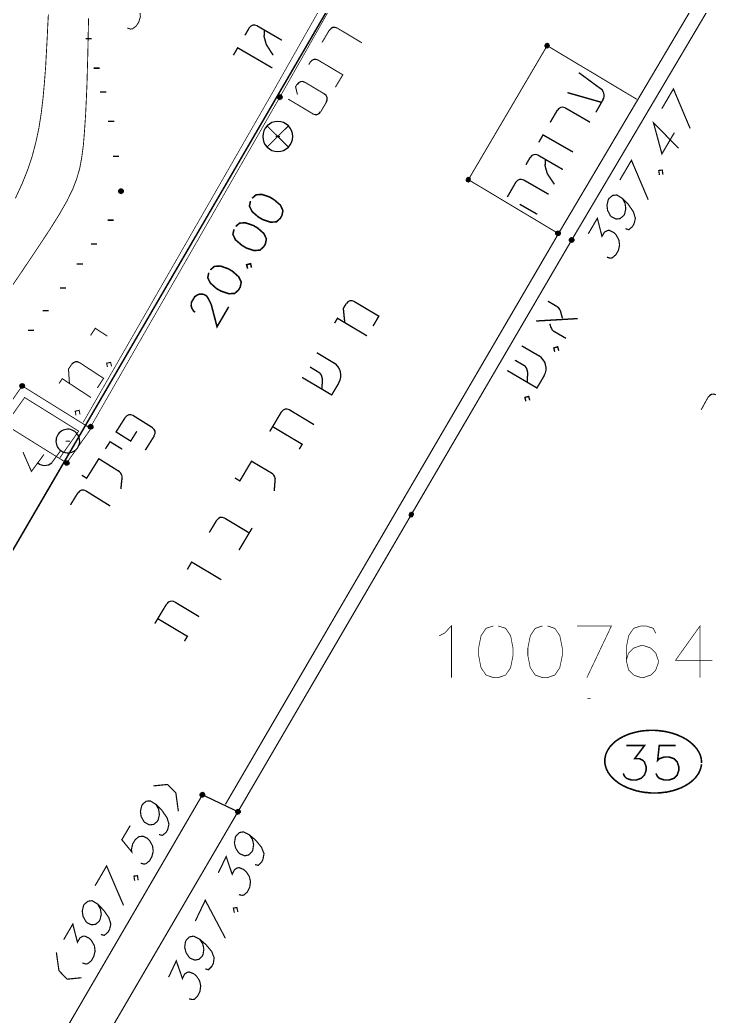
# Model space of a CAD drawing. Extents: x 489 to 720, y 1028 to 1176.
# Drawn here: x 631.64 to 639.71, y 1127.03 to 1138.62 of the extents above; entities that cross this region are included whole.
import ezdxf

# ---------------------------------------------------------------- set-up
doc = ezdxf.new("R2010")
doc.units = 0
doc.header["$MEASUREMENT"] = 0
for name, color, linetype in [('1501-ARUGA', 7, 'Continuous'), ('1501-EVEN-GAN', 7, 'Continuous'), ('1501-EVEN-SOFA', 7, 'Continuous'), ('1501-PILER', 7, 'Continuous'), ('1501-TOPO', 7, 'Continuous'), ('1506', 7, 'Continuous'), ('1507', 7, 'Continuous'), ('1511-DOWN', 7, 'Continuous'), ('2408-EVEN-GAN', 7, 'Continuous'), ('2410-EVEN-SOFA', 7, 'Continuous'), ('4035-PILER', 7, 'Continuous'), ('4609-EZIAMAIM', 7, 'Continuous'), ('4611-GIDRANT', 7, 'Continuous'), ('5250-ARUGA', 7, 'Continuous'), ('M1601', 7, 'Continuous'), ('M1602', 7, 'Continuous')]:
    doc.layers.add(name, color=color, linetype=linetype)

msp = doc.modelspace()

# ---------------------------------------------------------------- hatches: boundary and pattern name
at = {"layer": '1501-ARUGA', "linetype": 'Continuous', "ltscale": 0.045455}
for points in [[(637.743, 1138.337), (637.788, 1138.311), (637.74, 1138.327)], [(637.788, 1138.311), (637.74, 1138.327), (637.782, 1138.303)], [(637.74, 1138.327), (637.782, 1138.303), (637.74, 1138.316)], [(637.782, 1138.303), (637.74, 1138.316), (637.772, 1138.298)], [(637.74, 1138.316), (637.772, 1138.298), (637.744, 1138.307)], [(637.75, 1138.345), (637.792, 1138.32), (637.743, 1138.337)], [(637.792, 1138.32), (637.743, 1138.337), (637.788, 1138.311)], [(637.772, 1138.298), (637.744, 1138.307), (637.762, 1138.297)], [(637.744, 1138.307), (637.762, 1138.297), (637.752, 1138.301)], [(637.759, 1138.349), (637.791, 1138.33), (637.75, 1138.345)], [(637.791, 1138.33), (637.75, 1138.345), (637.792, 1138.32)], [(637.769, 1138.349), (637.786, 1138.339), (637.759, 1138.349)], [(637.786, 1138.339), (637.759, 1138.349), (637.791, 1138.33)], [(637.779, 1138.346), (637.769, 1138.349), (637.786, 1138.339)], [(636.827, 1136.777), (636.872, 1136.751), (636.824, 1136.768)], [(636.872, 1136.751), (636.824, 1136.768), (636.866, 1136.743)], [(636.824, 1136.768), (636.866, 1136.743), (636.824, 1136.757)], [(636.866, 1136.743), (636.824, 1136.757), (636.857, 1136.738)], [(636.824, 1136.757), (636.857, 1136.738), (636.828, 1136.748)], [(636.834, 1136.785), (636.876, 1136.76), (636.827, 1136.777)], [(636.876, 1136.76), (636.827, 1136.777), (636.872, 1136.751)], [(636.857, 1136.738), (636.828, 1136.748), (636.846, 1136.738)], [(636.828, 1136.748), (636.846, 1136.738), (636.836, 1136.741)], [(636.843, 1136.789), (636.875, 1136.771), (636.834, 1136.785)], [(636.875, 1136.771), (636.834, 1136.785), (636.876, 1136.76)], [(636.853, 1136.79), (636.87, 1136.78), (636.843, 1136.789)], [(636.87, 1136.78), (636.843, 1136.789), (636.875, 1136.771)], [(636.863, 1136.787), (636.853, 1136.79), (636.87, 1136.78)], [(637.876, 1136.161), (637.866, 1136.134), (637.885, 1136.165)], [(637.866, 1136.134), (637.885, 1136.165), (637.87, 1136.124)], [(637.869, 1136.154), (637.866, 1136.144), (637.876, 1136.161)], [(637.866, 1136.144), (637.876, 1136.161), (637.866, 1136.134)], [(637.885, 1136.165), (637.87, 1136.124), (637.895, 1136.166)], [(637.87, 1136.124), (637.895, 1136.166), (637.878, 1136.118)], [(637.895, 1136.166), (637.878, 1136.118), (637.905, 1136.163)], [(637.878, 1136.118), (637.905, 1136.163), (637.888, 1136.114)], [(637.905, 1136.163), (637.888, 1136.114), (637.913, 1136.156)], [(637.888, 1136.114), (637.913, 1136.156), (637.899, 1136.114)], [(637.913, 1136.156), (637.899, 1136.114), (637.917, 1136.146)], [(637.899, 1136.114), (637.917, 1136.146), (637.908, 1136.119)], [(637.917, 1136.146), (637.908, 1136.119), (637.918, 1136.136)], [(637.908, 1136.119), (637.918, 1136.136), (637.915, 1136.127)]]:
    msp.add_hatch(color=138, dxfattribs=at).paths.add_polyline_path(points, flags=0)
at = {"layer": '1501-EVEN-GAN', "linetype": 'Continuous', "ltscale": 0.045455}
for points in [[(634.635, 1137.738), (634.68, 1137.712), (634.632, 1137.728)], [(634.68, 1137.712), (634.632, 1137.728), (634.674, 1137.704)], [(634.632, 1137.728), (634.674, 1137.704), (634.633, 1137.718)], [(634.674, 1137.704), (634.633, 1137.718), (634.665, 1137.699)], [(634.633, 1137.718), (634.665, 1137.699), (634.637, 1137.709)], [(634.642, 1137.746), (634.684, 1137.722), (634.635, 1137.738)], [(634.684, 1137.722), (634.635, 1137.738), (634.68, 1137.712)], [(634.665, 1137.699), (634.637, 1137.709), (634.654, 1137.698)], [(634.637, 1137.709), (634.654, 1137.698), (634.645, 1137.702)], [(634.651, 1137.751), (634.684, 1137.732), (634.642, 1137.746)], [(634.684, 1137.732), (634.642, 1137.746), (634.684, 1137.722)], [(634.661, 1137.751), (634.679, 1137.741), (634.651, 1137.751)], [(634.679, 1137.741), (634.651, 1137.751), (634.684, 1137.732)], [(634.671, 1137.748), (634.661, 1137.751), (634.679, 1137.741)], [(632.436, 1133.904), (632.482, 1133.878), (632.433, 1133.894)], [(632.482, 1133.878), (632.433, 1133.894), (632.475, 1133.87)], [(632.433, 1133.894), (632.475, 1133.87), (632.433, 1133.884)], [(632.475, 1133.87), (632.433, 1133.884), (632.466, 1133.865)], [(632.433, 1133.884), (632.466, 1133.865), (632.437, 1133.874)], [(632.443, 1133.912), (632.485, 1133.887), (632.436, 1133.904)], [(632.485, 1133.887), (632.436, 1133.904), (632.482, 1133.878)], [(632.466, 1133.865), (632.437, 1133.874), (632.455, 1133.864)], [(632.437, 1133.874), (632.455, 1133.864), (632.445, 1133.868)], [(632.452, 1133.916), (632.484, 1133.897), (632.443, 1133.912)], [(632.484, 1133.897), (632.443, 1133.912), (632.485, 1133.887)], [(632.462, 1133.916), (632.479, 1133.906), (632.452, 1133.916)], [(632.479, 1133.906), (632.452, 1133.916), (632.484, 1133.897)], [(632.471, 1133.913), (632.462, 1133.916), (632.479, 1133.906)]]:
    msp.add_hatch(color=7, dxfattribs=at).paths.add_polyline_path(points, flags=0)
at = {"layer": '1501-EVEN-SOFA', "linetype": 'Continuous', "ltscale": 0.045455}
for points in [[(638.028, 1136.076), (638.074, 1136.048), (638.025, 1136.065)], [(638.074, 1136.048), (638.025, 1136.065), (638.067, 1136.041)], [(638.025, 1136.065), (638.067, 1136.041), (638.026, 1136.055)], [(638.067, 1136.041), (638.026, 1136.055), (638.058, 1136.037)], [(638.026, 1136.055), (638.058, 1136.037), (638.029, 1136.046)], [(638.035, 1136.084), (638.077, 1136.059), (638.028, 1136.076)], [(638.077, 1136.059), (638.028, 1136.076), (638.074, 1136.048)], [(638.058, 1136.037), (638.029, 1136.046), (638.047, 1136.036)], [(638.029, 1136.046), (638.047, 1136.036), (638.037, 1136.039)], [(638.044, 1136.088), (638.076, 1136.069), (638.035, 1136.084)], [(638.076, 1136.069), (638.035, 1136.084), (638.077, 1136.059)], [(638.054, 1136.088), (638.071, 1136.078), (638.044, 1136.088)], [(638.071, 1136.078), (638.044, 1136.088), (638.076, 1136.069)], [(638.065, 1136.085), (638.054, 1136.088), (638.071, 1136.078)], [(636.165, 1132.881), (636.21, 1132.855), (636.161, 1132.872)], [(636.21, 1132.855), (636.161, 1132.872), (636.203, 1132.847)], [(636.161, 1132.872), (636.203, 1132.847), (636.161, 1132.862)], [(636.203, 1132.847), (636.161, 1132.862), (636.193, 1132.843)], [(636.161, 1132.862), (636.193, 1132.843), (636.166, 1132.853)], [(636.171, 1132.889), (636.213, 1132.865), (636.165, 1132.881)], [(636.213, 1132.865), (636.165, 1132.881), (636.21, 1132.855)], [(636.193, 1132.843), (636.166, 1132.853), (636.183, 1132.843)], [(636.166, 1132.853), (636.183, 1132.843), (636.174, 1132.846)], [(636.18, 1132.894), (636.212, 1132.876), (636.171, 1132.889)], [(636.212, 1132.876), (636.171, 1132.889), (636.213, 1132.865)], [(636.191, 1132.895), (636.208, 1132.885), (636.18, 1132.894)], [(636.208, 1132.885), (636.18, 1132.894), (636.212, 1132.876)], [(636.2, 1132.891), (636.191, 1132.895), (636.208, 1132.885)], [(633.732, 1129.612), (633.78, 1129.595), (633.735, 1129.622)], [(633.733, 1129.602), (633.774, 1129.588), (633.732, 1129.612)], [(633.774, 1129.588), (633.732, 1129.612), (633.78, 1129.595)], [(633.737, 1129.593), (633.765, 1129.584), (633.733, 1129.602)], [(633.765, 1129.584), (633.733, 1129.602), (633.774, 1129.588)], [(633.735, 1129.622), (633.784, 1129.605), (633.742, 1129.63)], [(633.78, 1129.595), (633.735, 1129.622), (633.784, 1129.605)], [(633.745, 1129.586), (633.754, 1129.582), (633.737, 1129.593)], [(633.754, 1129.582), (633.737, 1129.593), (633.765, 1129.584)], [(633.742, 1129.63), (633.784, 1129.615), (633.751, 1129.635)], [(633.784, 1129.605), (633.742, 1129.63), (633.784, 1129.615)], [(633.784, 1129.615), (633.751, 1129.635), (633.779, 1129.624)], [(633.751, 1129.635), (633.779, 1129.624), (633.761, 1129.635)], [(633.779, 1129.624), (633.761, 1129.635), (633.771, 1129.631)], [(634.147, 1129.423), (634.197, 1129.41), (634.154, 1129.431)], [(634.154, 1129.431), (634.196, 1129.42), (634.162, 1129.436)], [(634.197, 1129.41), (634.154, 1129.431), (634.196, 1129.42)], [(634.162, 1129.436), (634.191, 1129.429), (634.172, 1129.438)], [(634.196, 1129.42), (634.162, 1129.436), (634.191, 1129.429)], [(634.191, 1129.429), (634.172, 1129.438), (634.183, 1129.436)], [(634.145, 1129.413), (634.195, 1129.401), (634.147, 1129.423)], [(634.146, 1129.403), (634.19, 1129.391), (634.145, 1129.413)], [(634.19, 1129.391), (634.145, 1129.413), (634.195, 1129.401)], [(634.152, 1129.394), (634.18, 1129.387), (634.146, 1129.403)], [(634.18, 1129.387), (634.146, 1129.403), (634.19, 1129.391)], [(634.195, 1129.401), (634.147, 1129.423), (634.197, 1129.41)], [(634.16, 1129.388), (634.17, 1129.385), (634.152, 1129.394)], [(634.17, 1129.385), (634.152, 1129.394), (634.18, 1129.387)]]:
    msp.add_hatch(color=251, dxfattribs=at).paths.add_polyline_path(points, flags=0)
at = {"layer": '1501-PILER', "linetype": 'Continuous', "ltscale": 0.045455}
for points in [[(631.638, 1134.371), (631.678, 1134.343), (631.637, 1134.361)], [(631.678, 1134.343), (631.637, 1134.361), (631.668, 1134.339)], [(631.637, 1134.361), (631.668, 1134.339), (631.642, 1134.351)], [(631.642, 1134.38), (631.685, 1134.349), (631.638, 1134.371)], [(631.685, 1134.349), (631.638, 1134.371), (631.678, 1134.343)], [(631.65, 1134.387), (631.69, 1134.36), (631.642, 1134.38)], [(631.69, 1134.36), (631.642, 1134.38), (631.685, 1134.349)], [(631.668, 1134.339), (631.642, 1134.351), (631.658, 1134.339)], [(631.642, 1134.351), (631.658, 1134.339), (631.649, 1134.344)], [(631.659, 1134.391), (631.69, 1134.37), (631.65, 1134.387)], [(631.69, 1134.37), (631.65, 1134.387), (631.69, 1134.36)], [(631.669, 1134.39), (631.686, 1134.379), (631.659, 1134.391)], [(631.686, 1134.379), (631.659, 1134.391), (631.69, 1134.37)], [(631.679, 1134.387), (631.669, 1134.39), (631.686, 1134.379)], [(632.165, 1133.49), (632.154, 1133.463), (632.175, 1133.495)], [(632.154, 1133.463), (632.175, 1133.495), (632.159, 1133.454)], [(632.158, 1133.484), (632.154, 1133.473), (632.165, 1133.49)], [(632.154, 1133.473), (632.165, 1133.49), (632.154, 1133.463)], [(632.175, 1133.495), (632.159, 1133.454), (632.185, 1133.495)], [(632.159, 1133.454), (632.185, 1133.495), (632.167, 1133.447)], [(632.185, 1133.495), (632.167, 1133.447), (632.194, 1133.491)], [(632.167, 1133.447), (632.194, 1133.491), (632.176, 1133.443)], [(632.194, 1133.491), (632.176, 1133.443), (632.202, 1133.485)], [(632.176, 1133.443), (632.202, 1133.485), (632.186, 1133.444)], [(632.202, 1133.485), (632.186, 1133.444), (632.205, 1133.476)], [(632.186, 1133.444), (632.205, 1133.476), (632.195, 1133.447)], [(632.205, 1133.476), (632.195, 1133.447), (632.207, 1133.465)], [(632.195, 1133.447), (632.207, 1133.465), (632.202, 1133.455)]]:
    msp.add_hatch(color=7, dxfattribs=at).paths.add_polyline_path(points, flags=0)
at = {"layer": '1501-TOPO', "linetype": 'Continuous', "ltscale": 0.045455}
for points in [[(632.79, 1136.645), (632.837, 1136.635), (632.785, 1136.635)], [(632.837, 1136.635), (632.785, 1136.635), (632.836, 1136.624)], [(632.785, 1136.635), (632.836, 1136.624), (632.785, 1136.624)], [(632.836, 1136.624), (632.785, 1136.624), (632.833, 1136.615)], [(632.785, 1136.624), (632.833, 1136.615), (632.788, 1136.615)], [(632.833, 1136.615), (632.788, 1136.615), (632.825, 1136.607)], [(632.788, 1136.615), (632.825, 1136.607), (632.796, 1136.607)], [(632.796, 1136.652), (632.833, 1136.644), (632.79, 1136.645)], [(632.833, 1136.644), (632.79, 1136.645), (632.837, 1136.635)], [(632.807, 1136.655), (632.826, 1136.652), (632.796, 1136.652)], [(632.826, 1136.652), (632.796, 1136.652), (632.833, 1136.644)], [(632.817, 1136.655), (632.807, 1136.655), (632.826, 1136.652)], [(632.825, 1136.607), (632.796, 1136.607), (632.816, 1136.604)], [(632.796, 1136.607), (632.816, 1136.604), (632.805, 1136.604)]]:
    msp.add_hatch(color=7, dxfattribs=at).paths.add_polyline_path(points, flags=0)

# ---------------------------------------------------------------- linework, layer by layer
at = {"color": 250, "linetype": 'Continuous', "ltscale": 0.045455}
for points, const_width in [([(632.678, 1138.81), (632.792, 1138.987), (632.836, 1138.773), (632.867, 1138.821), (632.901, 1138.839), (632.925, 1138.84), (632.975, 1138.812), (633.002, 1138.784), (633.03, 1138.723), (633.037, 1138.662), (633.019, 1138.599), (632.988, 1138.551), (632.944, 1138.518), (632.92, 1138.516), (632.884, 1138.529)], 0.0112), ([(634.302, 1138.529), (634.252, 1138.443)], 0.0158), ([(634.682, 1138.386), (634.393, 1138.554)], 0.0158), ([(634.58, 1138.212), (634.5, 1138.337), (634.475, 1138.429), (634.48, 1138.503)], 0.0158), ([(634.118, 1138.212), (634.168, 1138.298), (634.571, 1138.063)], 0.0158), ([(638.377, 1137.83), (638.134, 1138.009)], 0.0158), ([(638.001, 1137.777), (638.397, 1137.664)], 0.0158), ([(638.332, 1137.548), (638.415, 1137.693)], 0.0158), ([(637.885, 1137.574), (637.801, 1137.43)], 0.0158), ([(638.265, 1137.432), (637.976, 1137.599)], 0.0158), ([(637.668, 1137.198), (637.718, 1137.285), (638.066, 1137.086)], 0.0158), ([(637.569, 1137.024), (637.519, 1136.938)], 0.0158), ([(637.949, 1136.882), (637.66, 1137.049)], 0.0158), ([(637.85, 1136.71), (637.767, 1136.834), (637.742, 1136.924), (637.746, 1136.999)], 0.0158), ([(638.611, 1136.76), (638.746, 1136.989), (638.941, 1136.53)], 0.0138), ([(637.402, 1136.735), (637.303, 1136.562)], 0.0158), ([(637.783, 1136.594), (637.494, 1136.76)], 0.0158), ([(638.641, 1136.546), (638.672, 1136.487), (638.68, 1136.427), (638.666, 1136.363), (638.655, 1136.346), (638.613, 1136.311), (638.566, 1136.306), (638.515, 1136.332), (638.501, 1136.346), (638.469, 1136.405), (638.461, 1136.466), (638.476, 1136.529), (638.485, 1136.546), (638.528, 1136.581), (638.576, 1136.586), (638.641, 1136.546), (638.71, 1136.476), (638.769, 1136.389), (638.792, 1136.314), (638.776, 1136.251), (638.757, 1136.218), (638.715, 1136.182), (638.677, 1136.194)], 0.0138), ([(637.65, 1136.362), (637.447, 1136.478)], 0.0158), ([(638.244, 1136.135), (638.35, 1136.315), (638.403, 1136.104), (638.432, 1136.154), (638.466, 1136.172), (638.488, 1136.176), (638.54, 1136.149), (638.568, 1136.121), (638.6, 1136.062), (638.608, 1136.002), (638.593, 1135.938), (638.563, 1135.889), (638.521, 1135.854), (638.497, 1135.851), (638.46, 1135.863)], 0.0138), ([(635.741, 1135.061), (635.809, 1135.176), (635.522, 1135.347)], 0.0158), ([(637.888, 1135.284), (637.774, 1135.351)], 0.0158), ([(635.43, 1135.324), (635.396, 1135.266), (635.413, 1135.101)], 0.0158), ([(637.943, 1135.151), (637.919, 1135.243)], 0.0158), ([(635.294, 1135.095), (635.328, 1135.152), (635.671, 1134.947)], 0.0158), ([(637.638, 1135.12), (638.119, 1135.148)], 0.0158), ([(637.797, 1135.088), (637.81, 1135.043)], 0.0158), ([(637.841, 1135.002), (637.985, 1134.918)], 0.0158), ([(637.672, 1134.714), (637.47, 1134.831)], 0.0158), ([(637.854, 1134.762), (637.843, 1134.807), (637.888, 1134.82), (637.901, 1134.773)], 0.0158), ([(635.288, 1134.631), (635.088, 1134.751)], 0.0158), ([(637.533, 1134.409), (637.54, 1134.52), (637.528, 1134.566), (637.508, 1134.597), (637.392, 1134.664)], 0.0158), ([(635.146, 1134.328), (635.154, 1134.439), (635.143, 1134.485), (635.122, 1134.516), (635.009, 1134.585)], 0.0158), ([(637.302, 1134.544), (637.647, 1134.341), (637.733, 1134.486)], 0.0158), ([(634.917, 1134.464), (635.261, 1134.26), (635.346, 1134.403)], 0.0158), ([(637.518, 1134.186), (637.507, 1134.231), (637.552, 1134.243), (637.563, 1134.197)], 0.0158), ([(632.288, 1134.024), (632.279, 1134.071), (632.325, 1134.081), (632.335, 1134.035)], 0.0118), ([(634.677, 1134.064), (634.541, 1133.835)], 0.0158), ([(635.055, 1133.915), (634.769, 1134.087)], 0.0158), ([(632.861, 1133.999), (632.754, 1133.83), (632.924, 1133.723), (632.995, 1133.837)], 0.0158), ([(633.179, 1133.879), (632.952, 1134.021)], 0.0158), ([(634.575, 1133.891), (634.918, 1133.686), (634.884, 1133.629)], 0.0158), ([(632.63, 1133.632), (632.684, 1133.716), (632.825, 1133.629)], 0.0158), ([(633.094, 1133.618), (633.2, 1133.787)], 0.0158), ([(632.78, 1133.376), (632.554, 1133.518), (632.412, 1133.291), (632.355, 1133.327)], 0.0158), ([(634.559, 1133.353), (634.329, 1133.489), (634.193, 1133.26), (634.135, 1133.295)], 0.0158), ([(632.81, 1133.165), (632.825, 1133.313)], 0.0158), ([(634.593, 1133.143), (634.604, 1133.29)], 0.0158), ([(632.686, 1132.968), (632.403, 1133.144)], 0.0158), ([(632.311, 1133.123), (632.224, 1132.981)], 0.0158), ([(633.924, 1132.803), (633.838, 1132.66)], 0.0158), ([(634.302, 1132.655), (634.016, 1132.827)], 0.0158), ([(634.183, 1132.455), (634.336, 1132.712)], 0.0158), ([(633.582, 1132.23), (633.633, 1132.316), (633.977, 1132.111)], 0.0158), ([(633.342, 1131.829), (633.205, 1131.601)], 0.0158), ([(633.72, 1131.681), (633.434, 1131.853)], 0.0158), ([(633.24, 1131.657), (633.583, 1131.452), (633.549, 1131.395)], 0.0158)]:
    msp.add_lwpolyline(points, dxfattribs=dict(at, const_width=const_width))
at = {"color": 5, "linetype": 'Continuous', "ltscale": 0.045455, "const_width": 0.0118}
for points in [[(635.234, 1138.504), (635.149, 1138.361)], [(635.612, 1138.356), (635.326, 1138.527)], [(635.012, 1138.131), (634.994, 1138.103)], [(635.304, 1137.84), (635.39, 1137.984), (635.103, 1138.155)], [(635.178, 1137.76), (634.95, 1137.897)], [(634.858, 1137.873), (634.841, 1137.845), (634.863, 1137.754)], [(634.755, 1137.702), (635.042, 1137.53)], [(635.133, 1137.554), (635.201, 1137.669)], [(632.458, 1134.952), (632.512, 1135.036), (632.652, 1134.944)], [(632.654, 1134.584), (632.645, 1134.629), (632.691, 1134.639), (632.701, 1134.593)], [(632.238, 1134.616), (632.201, 1134.561), (632.212, 1134.395)], [(632.536, 1134.341), (632.609, 1134.453), (632.33, 1134.636)], [(632.092, 1134.394), (632.128, 1134.449), (632.462, 1134.23)]]:
    msp.add_lwpolyline(points, dxfattribs=at)
at = {"color": 251, "linetype": 'Continuous', "ltscale": 0.045455, "const_width": 0.0138}
for points in [[(639.099, 1137.59), (639.234, 1137.82), (639.428, 1137.36)], [(639.293, 1137.13), (639.002, 1137.426), (639.1, 1137.064), (639.245, 1137.311)], [(639.071, 1136.818), (639.063, 1136.871), (639.104, 1136.876), (639.112, 1136.822)], [(633.186, 1129.712), (633.351, 1129.729), (633.449, 1129.631), (633.478, 1129.418)], [(633.217, 1129.498), (633.249, 1129.44), (633.258, 1129.379), (633.243, 1129.315), (633.233, 1129.299), (633.191, 1129.264), (633.143, 1129.259), (633.092, 1129.285), (633.078, 1129.298), (633.045, 1129.357), (633.037, 1129.418), (633.052, 1129.481), (633.061, 1129.498), (633.104, 1129.534), (633.151, 1129.538), (633.217, 1129.498), (633.286, 1129.429), (633.346, 1129.343), (633.369, 1129.268), (633.354, 1129.204), (633.335, 1129.171), (633.292, 1129.136), (633.254, 1129.147)], [(632.918, 1129.251), (632.821, 1129.086), (632.937, 1128.944), (632.933, 1128.973), (632.947, 1129.037), (632.977, 1129.087), (633.019, 1129.122), (633.067, 1129.127), (633.118, 1129.102), (633.145, 1129.073), (633.178, 1129.015), (633.186, 1128.954), (633.171, 1128.89), (633.143, 1128.841), (633.1, 1128.806), (633.077, 1128.803), (633.04, 1128.814)], [(634.303, 1129.144), (634.34, 1129.089), (634.353, 1129.029), (634.343, 1128.964), (634.335, 1128.947), (634.295, 1128.909), (634.25, 1128.899), (634.196, 1128.921), (634.18, 1128.934), (634.144, 1128.989), (634.13, 1129.049), (634.141, 1129.113), (634.149, 1129.131), (634.188, 1129.17), (634.235, 1129.178), (634.303, 1129.144), (634.378, 1129.08), (634.444, 1128.999), (634.474, 1128.926), (634.463, 1128.862), (634.447, 1128.827), (634.408, 1128.788), (634.369, 1128.797)], [(633.943, 1128.701), (634.034, 1128.89), (634.104, 1128.684), (634.129, 1128.736), (634.16, 1128.757), (634.184, 1128.762), (634.237, 1128.74), (634.267, 1128.714), (634.303, 1128.659), (634.317, 1128.599), (634.308, 1128.535), (634.283, 1128.482), (634.243, 1128.444), (634.22, 1128.439), (634.182, 1128.448)], [(632.51, 1128.551), (632.644, 1128.781), (632.841, 1128.322)], [(632.97, 1128.61), (632.962, 1128.663), (633.003, 1128.668), (633.011, 1128.614)], [(633.676, 1128.141), (633.791, 1128.382), (634.025, 1127.94)], [(632.541, 1128.337), (632.572, 1128.278), (632.582, 1128.218), (632.567, 1128.154), (632.557, 1128.137), (632.515, 1128.102), (632.467, 1128.097), (632.416, 1128.122), (632.402, 1128.137), (632.37, 1128.195), (632.361, 1128.256), (632.376, 1128.32), (632.385, 1128.336), (632.428, 1128.371), (632.475, 1128.377), (632.541, 1128.337), (632.61, 1128.266), (632.67, 1128.18), (632.693, 1128.105), (632.678, 1128.041), (632.659, 1128.009), (632.616, 1127.973), (632.578, 1127.985)], [(634.129, 1128.238), (634.118, 1128.291), (634.158, 1128.298), (634.17, 1128.246)], [(632.145, 1127.923), (632.251, 1128.105), (632.305, 1127.894), (632.334, 1127.944), (632.367, 1127.963), (632.391, 1127.965), (632.442, 1127.939), (632.469, 1127.912), (632.502, 1127.853), (632.51, 1127.791), (632.495, 1127.729), (632.467, 1127.679), (632.424, 1127.644), (632.401, 1127.641), (632.363, 1127.653)], [(633.724, 1127.931), (633.761, 1127.876), (633.775, 1127.815), (633.765, 1127.751), (633.757, 1127.734), (633.717, 1127.695), (633.67, 1127.686), (633.617, 1127.707), (633.602, 1127.72), (633.566, 1127.776), (633.552, 1127.836), (633.561, 1127.901), (633.569, 1127.918), (633.609, 1127.956), (633.655, 1127.965), (633.724, 1127.931), (633.799, 1127.866), (633.866, 1127.786), (633.894, 1127.713), (633.885, 1127.648), (633.868, 1127.614), (633.828, 1127.574), (633.791, 1127.584)], [(632.06, 1127.776), (632.09, 1127.562), (632.187, 1127.464), (632.352, 1127.481)], [(633.365, 1127.487), (633.454, 1127.677), (633.526, 1127.471), (633.55, 1127.522), (633.582, 1127.544), (633.604, 1127.548), (633.658, 1127.527), (633.688, 1127.502), (633.725, 1127.446), (633.738, 1127.386), (633.729, 1127.321), (633.704, 1127.27), (633.665, 1127.23), (633.642, 1127.227), (633.603, 1127.235)]]:
    msp.add_lwpolyline(points, dxfattribs=at)
at = {"color": 214, "linetype": 'Continuous', "ltscale": 0.045455, "const_width": 0.0182}
for points in [[(634.317, 1136.515), (634.304, 1136.456), (634.335, 1136.394), (634.408, 1136.33), (634.457, 1136.301), (634.549, 1136.27), (634.618, 1136.273), (634.662, 1136.313), (634.682, 1136.346), (634.694, 1136.405), (634.665, 1136.468), (634.591, 1136.531), (634.542, 1136.561), (634.45, 1136.593), (634.382, 1136.588), (634.336, 1136.548)], [(634.125, 1136.186), (634.112, 1136.127), (634.143, 1136.064), (634.216, 1136.001), (634.265, 1135.971), (634.357, 1135.94), (634.426, 1135.944), (634.471, 1135.984), (634.49, 1136.016), (634.502, 1136.076), (634.472, 1136.138), (634.4, 1136.202), (634.35, 1136.231), (634.258, 1136.262), (634.19, 1136.259), (634.144, 1136.219)], [(633.832, 1135.682), (633.82, 1135.623), (633.85, 1135.562), (633.922, 1135.497), (633.972, 1135.469), (634.065, 1135.437), (634.133, 1135.441), (634.178, 1135.481), (634.197, 1135.514), (634.21, 1135.573), (634.179, 1135.635), (634.107, 1135.699), (634.058, 1135.728), (633.966, 1135.76), (633.896, 1135.755), (633.851, 1135.715)], [(634.284, 1135.729), (634.271, 1135.774), (634.317, 1135.787), (634.329, 1135.741)], [(633.675, 1135.223), (633.658, 1135.232), (633.635, 1135.269), (633.628, 1135.294), (633.63, 1135.337), (633.669, 1135.403), (633.704, 1135.426), (633.73, 1135.434), (633.774, 1135.43), (633.807, 1135.411), (633.829, 1135.376), (633.86, 1135.314), (633.928, 1135.053), (634.063, 1135.284)], [(638.687, 1130.181), (638.897, 1130.181), (638.783, 1130.029), (638.84, 1130.029), (638.878, 1130.01), (638.897, 1129.991), (638.917, 1129.934), (638.917, 1129.896), (638.897, 1129.838), (638.859, 1129.801), (638.802, 1129.781), (638.744, 1129.781), (638.687, 1129.801), (638.668, 1129.82), (638.65, 1129.857)], [(639.26, 1130.181), (639.069, 1130.181), (639.05, 1130.01), (639.069, 1130.029), (639.126, 1130.048), (639.183, 1130.048), (639.241, 1130.029), (639.278, 1129.991), (639.297, 1129.934), (639.297, 1129.896), (639.278, 1129.838), (639.241, 1129.801), (639.183, 1129.781), (639.126, 1129.781), (639.069, 1129.801), (639.05, 1129.82), (639.03, 1129.857)]]:
    msp.add_lwpolyline(points, dxfattribs=at)
at = {"color": 98, "linetype": 'Continuous', "ltscale": 0.045455, "const_width": 0.0112}
msp.add_lwpolyline([(639.637, 1134.234), (639.557, 1134.088)], dxfattribs=at)
at = {"color": 218, "linetype": 'Continuous', "ltscale": 0.045455, "const_width": 0.00825}
for points in [[(636.511, 1131.459), (636.569, 1131.487), (636.654, 1131.573), (636.654, 1130.972)], [(637.141, 1131.573), (637.055, 1131.545), (636.997, 1131.459), (636.969, 1131.315), (636.969, 1131.23), (636.997, 1131.087), (637.055, 1131.002), (637.141, 1130.972), (637.197, 1130.972), (637.284, 1131.002), (637.341, 1131.087), (637.369, 1131.23), (637.369, 1131.315), (637.341, 1131.459), (637.284, 1131.545), (637.197, 1131.573)], [(637.712, 1131.573), (637.627, 1131.545), (637.57, 1131.459), (637.541, 1131.315), (637.541, 1131.23), (637.57, 1131.087), (637.627, 1131.002), (637.712, 1130.972), (637.77, 1130.972), (637.855, 1131.002), (637.913, 1131.087), (637.942, 1131.23), (637.942, 1131.315), (637.913, 1131.459), (637.855, 1131.545), (637.77, 1131.573)], [(638.113, 1131.573), (638.513, 1131.573), (638.228, 1130.972)], [(639.028, 1131.487), (639, 1131.545), (638.915, 1131.573), (638.857, 1131.573), (638.771, 1131.545), (638.713, 1131.459), (638.685, 1131.315), (638.685, 1131.173), (638.713, 1131.059), (638.771, 1131.002), (638.857, 1130.972), (638.886, 1130.972), (638.971, 1131.002), (639.028, 1131.059), (639.058, 1131.144), (639.058, 1131.173), (639.028, 1131.259), (638.971, 1131.315), (638.886, 1131.345), (638.857, 1131.345), (638.771, 1131.315), (638.713, 1131.259), (638.685, 1131.173)], [(639.543, 1130.972), (639.543, 1131.573), (639.258, 1131.173), (639.686, 1131.173)]]:
    msp.add_lwpolyline(points, dxfattribs=at)
at = {"color": 250, "linetype": 'Continuous', "ltscale": 0.045455}
for centre, radius, start, end in [((634.36, 1138.496), 0.0659, 59.7931, 149.7876), ((638.328, 1137.743), 0.1, 330.1282, 420.1282), ((637.942, 1137.541), 0.0659, 60.1337, 150.1282), ((637.627, 1136.991), 0.0659, 60.1337, 150.1282), ((637.46, 1136.702), 0.0659, 60.1337, 150.1282), ((635.488, 1135.29), 0.0659, 59.1394, 149.1339), ((637.854, 1135.226), 0.0659, 14.7327, 59.7327), ((637.854, 1135.226), 0.0659, 14.7327, 59.7327), ((637.874, 1135.06), 0.0659, 194.7272, 239.7272), ((637.874, 1135.06), 0.0659, 194.7272, 239.7272), ((637.588, 1134.57), 0.166, 329.7272, 419.7272), ((635.203, 1134.488), 0.166, 329.1339, 419.1339), ((634.735, 1134.029), 0.0659, 59.1394, 149.1339), ((632.917, 1133.964), 0.0659, 57.9529, 147.9474), ((633.143, 1133.822), 0.0659, 327.9474, 417.9474), ((632.727, 1133.291), 0.1, 12.9474, 57.9474), ((634.508, 1133.266), 0.1, 14.1339, 59.1339), ((632.368, 1133.088), 0.0659, 57.9529, 147.9474), ((633.982, 1132.769), 0.0659, 59.1394, 149.1339), ((633.4, 1131.795), 0.0659, 59.1394, 149.1339)]:
    msp.add_arc(centre, radius, start, end, dxfattribs=at)
at = {"color": 5, "linetype": 'Continuous', "ltscale": 0.045455}
for centre, start, end in [((635.292, 1138.47), 59.1449, 149.1394), ((635.069, 1138.097), 59.1449, 149.1394), ((634.915, 1137.839), 59.1449, 149.1394), ((635.144, 1137.703), 329.1394, 419.1394), ((635.076, 1137.588), 239.1449, 329.1394), ((632.294, 1134.58), 56.7389, 146.7334)]:
    msp.add_arc(centre, 0.0659, start, end, dxfattribs=at)
at = {"color": 98, "linetype": 'Continuous', "ltscale": 0.045455}
msp.add_arc((639.696, 1134.202), 0.0659, 60.9631, 150.9576, dxfattribs=at)
at = {"layer": '1501-ARUGA', "color": 138, "linetype": 'Continuous', "ltscale": 0.045455, "const_width": 0.0112}
for points in [[(637.741, 1138.323), (637.791, 1138.323)], [(636.825, 1136.764), (636.875, 1136.764)], [(637.867, 1136.14), (637.917, 1136.14)]]:
    msp.add_lwpolyline(points, dxfattribs=at)
at = {"layer": '1501-ARUGA', "color": 138, "linetype": 'Continuous', "ltscale": 0.045455}
for points in [[(637.743, 1138.337), (637.788, 1138.311), (637.74, 1138.327)], [(637.788, 1138.311), (637.74, 1138.327), (637.782, 1138.303)], [(637.74, 1138.327), (637.782, 1138.303), (637.74, 1138.316)], [(637.782, 1138.303), (637.74, 1138.316), (637.772, 1138.298)], [(637.74, 1138.316), (637.772, 1138.298), (637.744, 1138.307)], [(637.75, 1138.345), (637.792, 1138.32), (637.743, 1138.337)], [(637.792, 1138.32), (637.743, 1138.337), (637.788, 1138.311)], [(637.772, 1138.298), (637.744, 1138.307), (637.762, 1138.297)], [(637.744, 1138.307), (637.762, 1138.297), (637.752, 1138.301)], [(637.759, 1138.349), (637.791, 1138.33), (637.75, 1138.345)], [(637.791, 1138.33), (637.75, 1138.345), (637.792, 1138.32)], [(637.769, 1138.349), (637.786, 1138.339), (637.759, 1138.349)], [(637.786, 1138.339), (637.759, 1138.349), (637.791, 1138.33)], [(637.779, 1138.346), (637.769, 1138.349), (637.786, 1138.339)], [(636.827, 1136.777), (636.872, 1136.751), (636.824, 1136.768)], [(636.872, 1136.751), (636.824, 1136.768), (636.866, 1136.743)], [(636.824, 1136.768), (636.866, 1136.743), (636.824, 1136.757)], [(636.866, 1136.743), (636.824, 1136.757), (636.857, 1136.738)], [(636.824, 1136.757), (636.857, 1136.738), (636.828, 1136.748)], [(636.834, 1136.785), (636.876, 1136.76), (636.827, 1136.777)], [(636.876, 1136.76), (636.827, 1136.777), (636.872, 1136.751)], [(636.857, 1136.738), (636.828, 1136.748), (636.846, 1136.738)], [(636.828, 1136.748), (636.846, 1136.738), (636.836, 1136.741)], [(636.843, 1136.789), (636.875, 1136.771), (636.834, 1136.785)], [(636.875, 1136.771), (636.834, 1136.785), (636.876, 1136.76)], [(636.853, 1136.79), (636.87, 1136.78), (636.843, 1136.789)], [(636.87, 1136.78), (636.843, 1136.789), (636.875, 1136.771)], [(636.863, 1136.787), (636.853, 1136.79), (636.87, 1136.78)], [(637.876, 1136.161), (637.866, 1136.134), (637.885, 1136.165)], [(637.866, 1136.134), (637.885, 1136.165), (637.87, 1136.124)], [(637.869, 1136.154), (637.866, 1136.144), (637.876, 1136.161)], [(637.866, 1136.144), (637.876, 1136.161), (637.866, 1136.134)], [(637.885, 1136.165), (637.87, 1136.124), (637.895, 1136.166)], [(637.87, 1136.124), (637.895, 1136.166), (637.878, 1136.118)], [(637.895, 1136.166), (637.878, 1136.118), (637.905, 1136.163)], [(637.878, 1136.118), (637.905, 1136.163), (637.888, 1136.114)], [(637.905, 1136.163), (637.888, 1136.114), (637.913, 1136.156)], [(637.888, 1136.114), (637.913, 1136.156), (637.899, 1136.114)], [(637.913, 1136.156), (637.899, 1136.114), (637.917, 1136.146)], [(637.899, 1136.114), (637.917, 1136.146), (637.908, 1136.119)], [(637.917, 1136.146), (637.908, 1136.119), (637.918, 1136.136)], [(637.908, 1136.119), (637.918, 1136.136), (637.915, 1136.127)]]:
    msp.add_lwpolyline(points, dxfattribs=at)
msp.add_circle((637.892, 1136.14), 0.0261, dxfattribs=at)
for centre in [(637.766, 1138.323), (636.85, 1136.764)]:
    msp.add_arc(centre, 0.0261, 149.5734, 149.5734, dxfattribs=at)
at = {"layer": '1501-EVEN-GAN', "color": 7, "linetype": 'Continuous', "ltscale": 0.045455}
for points in [[(634.635, 1137.738), (634.68, 1137.712), (634.632, 1137.728)], [(634.68, 1137.712), (634.632, 1137.728), (634.674, 1137.704)], [(634.632, 1137.728), (634.674, 1137.704), (634.633, 1137.718)], [(634.674, 1137.704), (634.633, 1137.718), (634.665, 1137.699)], [(634.633, 1137.718), (634.665, 1137.699), (634.637, 1137.709)], [(634.642, 1137.746), (634.684, 1137.722), (634.635, 1137.738)], [(634.684, 1137.722), (634.635, 1137.738), (634.68, 1137.712)], [(634.665, 1137.699), (634.637, 1137.709), (634.654, 1137.698)], [(634.637, 1137.709), (634.654, 1137.698), (634.645, 1137.702)], [(634.651, 1137.751), (634.684, 1137.732), (634.642, 1137.746)], [(634.684, 1137.732), (634.642, 1137.746), (634.684, 1137.722)], [(634.661, 1137.751), (634.679, 1137.741), (634.651, 1137.751)], [(634.679, 1137.741), (634.651, 1137.751), (634.684, 1137.732)], [(634.671, 1137.748), (634.661, 1137.751), (634.679, 1137.741)], [(632.436, 1133.904), (632.482, 1133.878), (632.433, 1133.894)], [(632.482, 1133.878), (632.433, 1133.894), (632.475, 1133.87)], [(632.433, 1133.894), (632.475, 1133.87), (632.433, 1133.884)], [(632.475, 1133.87), (632.433, 1133.884), (632.466, 1133.865)], [(632.433, 1133.884), (632.466, 1133.865), (632.437, 1133.874)], [(632.443, 1133.912), (632.485, 1133.887), (632.436, 1133.904)], [(632.485, 1133.887), (632.436, 1133.904), (632.482, 1133.878)], [(632.466, 1133.865), (632.437, 1133.874), (632.455, 1133.864)], [(632.437, 1133.874), (632.455, 1133.864), (632.445, 1133.868)], [(632.452, 1133.916), (632.484, 1133.897), (632.443, 1133.912)], [(632.484, 1133.897), (632.443, 1133.912), (632.485, 1133.887)], [(632.462, 1133.916), (632.479, 1133.906), (632.452, 1133.916)], [(632.479, 1133.906), (632.452, 1133.916), (632.484, 1133.897)], [(632.471, 1133.913), (632.462, 1133.916), (632.479, 1133.906)]]:
    msp.add_lwpolyline(points, dxfattribs=at)
at = {"layer": '1501-EVEN-GAN', "color": 7, "linetype": 'Continuous', "ltscale": 0.045455, "const_width": 0.00825}
for points in [[(634.64, 1137.724), (634.676, 1137.724)], [(632.441, 1133.89), (632.477, 1133.89)]]:
    msp.add_lwpolyline(points, dxfattribs=at)
at = {"layer": '1501-EVEN-GAN', "color": 7, "linetype": 'Continuous', "ltscale": 0.045455}
for centre in [(634.658, 1137.724), (632.459, 1133.89)]:
    msp.add_circle(centre, 0.0261, dxfattribs=at)
at = {"layer": '1501-EVEN-SOFA', "color": 251, "linetype": 'Continuous', "ltscale": 0.045455, "const_width": 0.0138}
for points in [[(638.02, 1136.062), (638.082, 1136.062)], [(636.157, 1132.869), (636.218, 1132.869)], [(633.727, 1129.609), (633.788, 1129.609)], [(634.141, 1129.412), (634.202, 1129.412)]]:
    msp.add_lwpolyline(points, dxfattribs=at)
at = {"layer": '1501-EVEN-SOFA', "color": 251, "linetype": 'Continuous', "ltscale": 0.045455}
for points in [[(638.028, 1136.076), (638.074, 1136.048), (638.025, 1136.065)], [(638.074, 1136.048), (638.025, 1136.065), (638.067, 1136.041)], [(638.025, 1136.065), (638.067, 1136.041), (638.026, 1136.055)], [(638.067, 1136.041), (638.026, 1136.055), (638.058, 1136.037)], [(638.026, 1136.055), (638.058, 1136.037), (638.029, 1136.046)], [(638.035, 1136.084), (638.077, 1136.059), (638.028, 1136.076)], [(638.077, 1136.059), (638.028, 1136.076), (638.074, 1136.048)], [(638.058, 1136.037), (638.029, 1136.046), (638.047, 1136.036)], [(638.029, 1136.046), (638.047, 1136.036), (638.037, 1136.039)], [(638.044, 1136.088), (638.076, 1136.069), (638.035, 1136.084)], [(638.076, 1136.069), (638.035, 1136.084), (638.077, 1136.059)], [(638.054, 1136.088), (638.071, 1136.078), (638.044, 1136.088)], [(638.071, 1136.078), (638.044, 1136.088), (638.076, 1136.069)], [(638.065, 1136.085), (638.054, 1136.088), (638.071, 1136.078)], [(636.165, 1132.881), (636.21, 1132.855), (636.161, 1132.872)], [(636.21, 1132.855), (636.161, 1132.872), (636.203, 1132.847)], [(636.161, 1132.872), (636.203, 1132.847), (636.161, 1132.862)], [(636.203, 1132.847), (636.161, 1132.862), (636.193, 1132.843)], [(636.161, 1132.862), (636.193, 1132.843), (636.166, 1132.853)], [(636.171, 1132.889), (636.213, 1132.865), (636.165, 1132.881)], [(636.213, 1132.865), (636.165, 1132.881), (636.21, 1132.855)], [(636.193, 1132.843), (636.166, 1132.853), (636.183, 1132.843)], [(636.166, 1132.853), (636.183, 1132.843), (636.174, 1132.846)], [(636.18, 1132.894), (636.212, 1132.876), (636.171, 1132.889)], [(636.212, 1132.876), (636.171, 1132.889), (636.213, 1132.865)], [(636.191, 1132.895), (636.208, 1132.885), (636.18, 1132.894)], [(636.208, 1132.885), (636.18, 1132.894), (636.212, 1132.876)], [(636.2, 1132.891), (636.191, 1132.895), (636.208, 1132.885)], [(633.732, 1129.612), (633.78, 1129.595), (633.735, 1129.622)], [(633.733, 1129.602), (633.774, 1129.588), (633.732, 1129.612)], [(633.774, 1129.588), (633.732, 1129.612), (633.78, 1129.595)], [(633.737, 1129.593), (633.765, 1129.584), (633.733, 1129.602)], [(633.765, 1129.584), (633.733, 1129.602), (633.774, 1129.588)], [(633.735, 1129.622), (633.784, 1129.605), (633.742, 1129.63)], [(633.78, 1129.595), (633.735, 1129.622), (633.784, 1129.605)], [(633.745, 1129.586), (633.754, 1129.582), (633.737, 1129.593)], [(633.754, 1129.582), (633.737, 1129.593), (633.765, 1129.584)], [(633.742, 1129.63), (633.784, 1129.615), (633.751, 1129.635)], [(633.784, 1129.605), (633.742, 1129.63), (633.784, 1129.615)], [(633.784, 1129.615), (633.751, 1129.635), (633.779, 1129.624)], [(633.751, 1129.635), (633.779, 1129.624), (633.761, 1129.635)], [(633.779, 1129.624), (633.761, 1129.635), (633.771, 1129.631)], [(634.147, 1129.423), (634.197, 1129.41), (634.154, 1129.431)], [(634.154, 1129.431), (634.196, 1129.42), (634.162, 1129.436)], [(634.197, 1129.41), (634.154, 1129.431), (634.196, 1129.42)], [(634.162, 1129.436), (634.191, 1129.429), (634.172, 1129.438)], [(634.196, 1129.42), (634.162, 1129.436), (634.191, 1129.429)], [(634.191, 1129.429), (634.172, 1129.438), (634.183, 1129.436)], [(634.145, 1129.413), (634.195, 1129.401), (634.147, 1129.423)], [(634.146, 1129.403), (634.19, 1129.391), (634.145, 1129.413)], [(634.19, 1129.391), (634.145, 1129.413), (634.195, 1129.401)], [(634.152, 1129.394), (634.18, 1129.387), (634.146, 1129.403)], [(634.18, 1129.387), (634.146, 1129.403), (634.19, 1129.391)], [(634.195, 1129.401), (634.147, 1129.423), (634.197, 1129.41)], [(634.16, 1129.388), (634.17, 1129.385), (634.152, 1129.394)], [(634.17, 1129.385), (634.152, 1129.394), (634.18, 1129.387)]]:
    msp.add_lwpolyline(points, dxfattribs=at)
for centre in [(638.051, 1136.062), (634.171, 1129.412)]:
    msp.add_circle(centre, 0.0261, dxfattribs=at)
for centre, start, end in [((636.187, 1132.869), 149.7436, 149.7436), ((633.758, 1129.609), 329.8096, 689.8095)]:
    msp.add_arc(centre, 0.0261, start, end, dxfattribs=at)
at = {"layer": '1501-PILER', "color": 7, "linetype": 'Continuous', "ltscale": 0.045455}
for points in [[(631.638, 1134.371), (631.678, 1134.343), (631.637, 1134.361)], [(631.678, 1134.343), (631.637, 1134.361), (631.668, 1134.339)], [(631.637, 1134.361), (631.668, 1134.339), (631.642, 1134.351)], [(631.642, 1134.38), (631.685, 1134.349), (631.638, 1134.371)], [(631.685, 1134.349), (631.638, 1134.371), (631.678, 1134.343)], [(631.65, 1134.387), (631.69, 1134.36), (631.642, 1134.38)], [(631.69, 1134.36), (631.642, 1134.38), (631.685, 1134.349)], [(631.668, 1134.339), (631.642, 1134.351), (631.658, 1134.339)], [(631.642, 1134.351), (631.658, 1134.339), (631.649, 1134.344)], [(631.659, 1134.391), (631.69, 1134.37), (631.65, 1134.387)], [(631.69, 1134.37), (631.65, 1134.387), (631.69, 1134.36)], [(631.669, 1134.39), (631.686, 1134.379), (631.659, 1134.391)], [(631.686, 1134.379), (631.659, 1134.391), (631.69, 1134.37)], [(631.679, 1134.387), (631.669, 1134.39), (631.686, 1134.379)], [(632.165, 1133.49), (632.154, 1133.463), (632.175, 1133.495)], [(632.154, 1133.463), (632.175, 1133.495), (632.159, 1133.454)], [(632.158, 1133.484), (632.154, 1133.473), (632.165, 1133.49)], [(632.154, 1133.473), (632.165, 1133.49), (632.154, 1133.463)], [(632.175, 1133.495), (632.159, 1133.454), (632.185, 1133.495)], [(632.159, 1133.454), (632.185, 1133.495), (632.167, 1133.447)], [(632.185, 1133.495), (632.167, 1133.447), (632.194, 1133.491)], [(632.167, 1133.447), (632.194, 1133.491), (632.176, 1133.443)], [(632.194, 1133.491), (632.176, 1133.443), (632.202, 1133.485)], [(632.176, 1133.443), (632.202, 1133.485), (632.186, 1133.444)], [(632.202, 1133.485), (632.186, 1133.444), (632.205, 1133.476)], [(632.186, 1133.444), (632.205, 1133.476), (632.195, 1133.447)], [(632.205, 1133.476), (632.195, 1133.447), (632.207, 1133.465)], [(632.195, 1133.447), (632.207, 1133.465), (632.202, 1133.455)]]:
    msp.add_lwpolyline(points, dxfattribs=at)
at = {"layer": '1501-PILER', "color": 7, "linetype": 'Continuous', "ltscale": 0.045455, "const_width": 0.01}
for points in [[(631.642, 1134.365), (631.686, 1134.365)], [(632.159, 1133.469), (632.203, 1133.469)]]:
    msp.add_lwpolyline(points, dxfattribs=at)
at = {"layer": '1501-PILER', "color": 7, "linetype": 'Continuous', "ltscale": 0.045455}
for centre in [(631.663, 1134.365), (632.18, 1133.469)]:
    msp.add_circle(centre, 0.0261, dxfattribs=at)
at = {"layer": '1501-TOPO', "color": 7, "linetype": 'Continuous', "ltscale": 0.045455, "const_width": 0.0112}
msp.add_lwpolyline([(632.786, 1136.63), (632.836, 1136.63)], dxfattribs=at)
at = {"layer": '1501-TOPO', "color": 7, "linetype": 'Continuous', "ltscale": 0.045455}
for points in [[(632.79, 1136.645), (632.837, 1136.635), (632.785, 1136.635)], [(632.837, 1136.635), (632.785, 1136.635), (632.836, 1136.624)], [(632.785, 1136.635), (632.836, 1136.624), (632.785, 1136.624)], [(632.836, 1136.624), (632.785, 1136.624), (632.833, 1136.615)], [(632.785, 1136.624), (632.833, 1136.615), (632.788, 1136.615)], [(632.833, 1136.615), (632.788, 1136.615), (632.825, 1136.607)], [(632.788, 1136.615), (632.825, 1136.607), (632.796, 1136.607)], [(632.796, 1136.652), (632.833, 1136.644), (632.79, 1136.645)], [(632.833, 1136.644), (632.79, 1136.645), (632.837, 1136.635)], [(632.807, 1136.655), (632.826, 1136.652), (632.796, 1136.652)], [(632.826, 1136.652), (632.796, 1136.652), (632.833, 1136.644)], [(632.817, 1136.655), (632.807, 1136.655), (632.826, 1136.652)], [(632.825, 1136.607), (632.796, 1136.607), (632.816, 1136.604)], [(632.796, 1136.607), (632.816, 1136.604), (632.805, 1136.604)]]:
    msp.add_lwpolyline(points, dxfattribs=at)
msp.add_circle((632.811, 1136.63), 0.0261, dxfattribs=at)
at = {"layer": '1506', "color": 13, "linetype": 'Continuous', "ltscale": 0.045455, "const_width": 0.01}
msp.add_lwpolyline([(631.583, 1136.546), (631.662, 1136.718), (631.727, 1136.881), (631.78, 1137.041), (631.822, 1137.201), (631.857, 1137.365), (631.884, 1137.537), (631.905, 1137.714), (631.921, 1137.893), (631.935, 1138.07), (631.944, 1138.241), (631.953, 1138.404), (631.96, 1138.554), (631.967, 1138.687)], dxfattribs=at)
at = {"layer": '1507', "color": 18, "linetype": 'Continuous', "ltscale": 0.045455, "const_width": 0.01}
msp.add_lwpolyline([(631.45, 1135.389), (631.653, 1135.687), (631.83, 1135.951), (631.976, 1136.172), (632.092, 1136.357), (632.182, 1136.514), (632.249, 1136.651), (632.297, 1136.776), (632.332, 1136.897), (632.355, 1137.024), (632.374, 1137.166), (632.387, 1137.328), (632.399, 1137.505), (632.408, 1137.691), (632.416, 1137.881), (632.421, 1138.066), (632.426, 1138.241), (632.429, 1138.399), (632.432, 1138.535), (632.434, 1138.641)], dxfattribs=at)
at = {"layer": '1511-DOWN', "color": 7, "linetype": 'Continuous', "ltscale": 0.045455, "const_width": 0.0158}
for points in [[(632.4, 1138.405), (632.47, 1138.405)], [(632.494, 1138.061), (632.565, 1138.061)], [(632.569, 1137.785), (632.64, 1137.785)], [(632.662, 1137.441), (632.733, 1137.441)], [(632.719, 1137.036), (632.79, 1137.036)], [(632.776, 1136.63), (632.846, 1136.63)], [(632.657, 1136.293), (632.727, 1136.293)], [(632.462, 1136.015), (632.533, 1136.015)], [(632.297, 1135.782), (632.368, 1135.782)], [(632.102, 1135.505), (632.172, 1135.505)], [(631.902, 1135.24), (631.972, 1135.24)], [(631.729, 1135.012), (631.8, 1135.012)]]:
    msp.add_lwpolyline(points, dxfattribs=at)
at = {"layer": '2408-EVEN-GAN', "color": 7, "linetype": 'Continuous', "ltscale": 0.045455, "const_width": 0.00825}
for points in [[(636.975, 1142.02), (634.571, 1137.774), (632.371, 1133.94)], [(637.062, 1141.971), (634.658, 1137.724), (632.459, 1133.89)]]:
    msp.add_lwpolyline(points, dxfattribs=at)
at = {"layer": '2410-EVEN-SOFA', "color": 251, "linetype": 'Continuous', "ltscale": 0.045455, "const_width": 0.0138}
for points in [[(644.465, 1144.487), (642.642, 1141.338), (640.665, 1140.813), (637.904, 1136.148), (636.04, 1132.954), (634.025, 1129.497)], [(644.612, 1144.402), (642.754, 1141.191), (640.776, 1140.666), (638.051, 1136.062), (636.187, 1132.869), (634.171, 1129.412), (633.758, 1129.609), (630.936, 1124.759), (627.875, 1119.497), (626.508, 1117.126), (626.874, 1116.913), (626.377, 1116.039)], [(626.874, 1116.913), (634.171, 1129.412)]]:
    msp.add_lwpolyline(points, dxfattribs=at)
at = {"layer": '4035-PILER', "color": 7, "linetype": 'Continuous', "ltscale": 0.045455, "const_width": 0.01}
for points in [[(632.18, 1133.469), (631.382, 1133.966), (631.663, 1134.365)], [(631.663, 1134.365), (632.462, 1133.868), (632.18, 1133.469)], [(631.463, 1133.909), (631.691, 1134.23), (632.319, 1133.839), (632.099, 1133.527)]]:
    msp.add_lwpolyline(points, dxfattribs=at)
at = {"layer": '4609-EZIAMAIM', "color": 5, "linetype": 'Continuous', "ltscale": 0.045455, "const_width": 0.0118}
for points in [[(632.167, 1133.723), (632.219, 1133.723)], [(631.672, 1133.595), (631.77, 1133.37), (631.916, 1133.568)], [(632.111, 1133.613), (632.005, 1133.47)]]:
    msp.add_lwpolyline(points, dxfattribs=at)
at = {"layer": '4609-EZIAMAIM', "color": 5, "linetype": 'Continuous', "ltscale": 0.045455}
for centre, radius, start, end in [((632.193, 1133.723), 0.138, 53.5309, 233.5309), ((632.193, 1133.723), 0.138, 233.5309, 413.5309), ((631.924, 1133.573), 0.132, 232.3993, 308.3698)]:
    msp.add_arc(centre, radius, start, end, dxfattribs=at)
at = {"layer": '4611-GIDRANT', "color": 5, "linetype": 'Continuous', "ltscale": 0.045455, "const_width": 0.0118}
for points in [[(634.51, 1137.39), (634.758, 1137.143)], [(634.51, 1137.143), (634.758, 1137.39)], [(634.608, 1137.266), (634.66, 1137.266)]]:
    msp.add_lwpolyline(points, dxfattribs=at)
at = {"layer": '4611-GIDRANT', "color": 5, "linetype": 'Continuous', "ltscale": 0.045455}
for start, end in [(0.0055, 180), (180, 360)]:
    msp.add_arc((634.634, 1137.266), 0.175, start, end, dxfattribs=at)
at = {"layer": '5250-ARUGA', "color": 138, "linetype": 'Continuous', "ltscale": 0.045455, "const_width": 0.0112}
for points in [[(637.892, 1136.14), (636.85, 1136.764), (637.766, 1138.323)], [(638.808, 1137.699), (637.766, 1138.323)]]:
    msp.add_lwpolyline(points, dxfattribs=at)
at = {"layer": 'M1601', "color": 218, "linetype": 'Continuous', "ltscale": 0.045455, "const_width": 0.00825}
msp.add_lwpolyline([(638.234, 1130.726), (638.27, 1130.726)], dxfattribs=at)
at = {"layer": 'M1602', "color": 214, "linetype": 'Continuous', "ltscale": 0.045455, "const_width": 0.0182}
for points in [[(622.857, 1117.52), (627.266, 1125.091), (637.341, 1142.395)], [(639.561, 1129.977), (639.561, 1129.989), (639.56, 1130.002), (639.559, 1130.013), (639.558, 1130.026), (639.555, 1130.038), (639.552, 1130.049), (639.549, 1130.062), (639.544, 1130.073), (639.54, 1130.085), (639.534, 1130.097), (639.528, 1130.109), (639.521, 1130.12), (639.513, 1130.131), (639.507, 1130.143), (639.497, 1130.153), (639.488, 1130.164), (639.479, 1130.174), (639.469, 1130.185), (639.459, 1130.195), (639.447, 1130.205), (639.436, 1130.215), (639.425, 1130.224), (639.412, 1130.234), (639.4, 1130.243), (639.386, 1130.252), (639.372, 1130.26), (639.358, 1130.268), (639.343, 1130.276), (639.328, 1130.284), (639.313, 1130.29), (639.297, 1130.297), (639.282, 1130.304), (639.265, 1130.311), (639.249, 1130.316), (639.232, 1130.322), (639.215, 1130.327), (639.197, 1130.331), (639.179, 1130.336), (639.161, 1130.34), (639.144, 1130.344), (639.126, 1130.347), (639.108, 1130.349), (639.088, 1130.352), (639.07, 1130.354), (639.052, 1130.356), (639.033, 1130.357), (639.015, 1130.359), (638.995, 1130.359), (638.977, 1130.359), (638.959, 1130.359), (638.94, 1130.357), (638.921, 1130.356), (638.903, 1130.355), (638.884, 1130.353), (638.866, 1130.351), (638.847, 1130.348), (638.83, 1130.345), (638.812, 1130.341), (638.795, 1130.337), (638.777, 1130.332), (638.76, 1130.328), (638.744, 1130.323), (638.727, 1130.318), (638.711, 1130.312), (638.695, 1130.306), (638.679, 1130.299), (638.665, 1130.293), (638.65, 1130.286), (638.635, 1130.278), (638.621, 1130.271), (638.608, 1130.263), (638.594, 1130.254), (638.582, 1130.246), (638.569, 1130.237), (638.557, 1130.228), (638.546, 1130.218), (638.535, 1130.209), (638.525, 1130.198), (638.515, 1130.188), (638.505, 1130.178), (638.496, 1130.168), (638.488, 1130.156), (638.482, 1130.146), (638.474, 1130.135), (638.468, 1130.123), (638.462, 1130.112), (638.457, 1130.101), (638.452, 1130.089), (638.447, 1130.077), (638.444, 1130.065), (638.442, 1130.053), (638.44, 1130.041), (638.437, 1130.029), (638.436, 1130.018), (638.436, 1130.005), (638.436, 1129.993), (638.437, 1129.981), (638.438, 1129.969), (638.441, 1129.956), (638.444, 1129.945), (638.447, 1129.932), (638.451, 1129.921), (638.455, 1129.909), (638.461, 1129.897), (638.467, 1129.886), (638.472, 1129.874), (638.479, 1129.863), (638.487, 1129.852), (638.495, 1129.84), (638.504, 1129.83), (638.513, 1129.819), (638.522, 1129.809), (638.533, 1129.798), (638.544, 1129.788), (638.555, 1129.778), (638.567, 1129.769), (638.579, 1129.759), (638.592, 1129.749), (638.604, 1129.741), (638.618, 1129.732), (638.633, 1129.724), (638.646, 1129.716), (638.661, 1129.709), (638.677, 1129.702), (638.692, 1129.694), (638.708, 1129.687), (638.724, 1129.681), (638.741, 1129.676), (638.758, 1129.67), (638.775, 1129.664), (638.792, 1129.659), (638.809, 1129.654), (638.827, 1129.651), (638.845, 1129.646), (638.862, 1129.643), (638.882, 1129.64), (638.9, 1129.637), (638.918, 1129.635), (638.936, 1129.634), (638.955, 1129.631), (638.974, 1129.63), (638.992, 1129.63), (639.011, 1129.63), (639.029, 1129.63), (639.049, 1129.63), (639.067, 1129.631), (639.085, 1129.632), (639.104, 1129.635), (639.122, 1129.637), (639.141, 1129.639), (639.159, 1129.641), (639.176, 1129.645), (639.194, 1129.649), (639.211, 1129.653), (639.228, 1129.657), (639.245, 1129.662), (639.262, 1129.668), (639.278, 1129.673), (639.294, 1129.679), (639.31, 1129.686), (639.326, 1129.691), (639.341, 1129.699), (639.355, 1129.706), (639.369, 1129.714), (639.384, 1129.722), (639.396, 1129.73), (639.41, 1129.738), (639.422, 1129.747), (639.435, 1129.756), (639.446, 1129.765), (639.457, 1129.776), (639.468, 1129.785), (639.478, 1129.795), (639.487, 1129.805), (639.496, 1129.815), (639.504, 1129.827), (639.512, 1129.837), (639.52, 1129.848), (639.527, 1129.86), (639.533, 1129.871), (639.538, 1129.882), (639.543, 1129.894), (639.547, 1129.905), (639.551, 1129.918), (639.554, 1129.929), (639.557, 1129.941), (639.559, 1129.953), (639.56, 1129.965)]]:
    msp.add_lwpolyline(points, dxfattribs=at)

doc.saveas('drawing.dxf')
